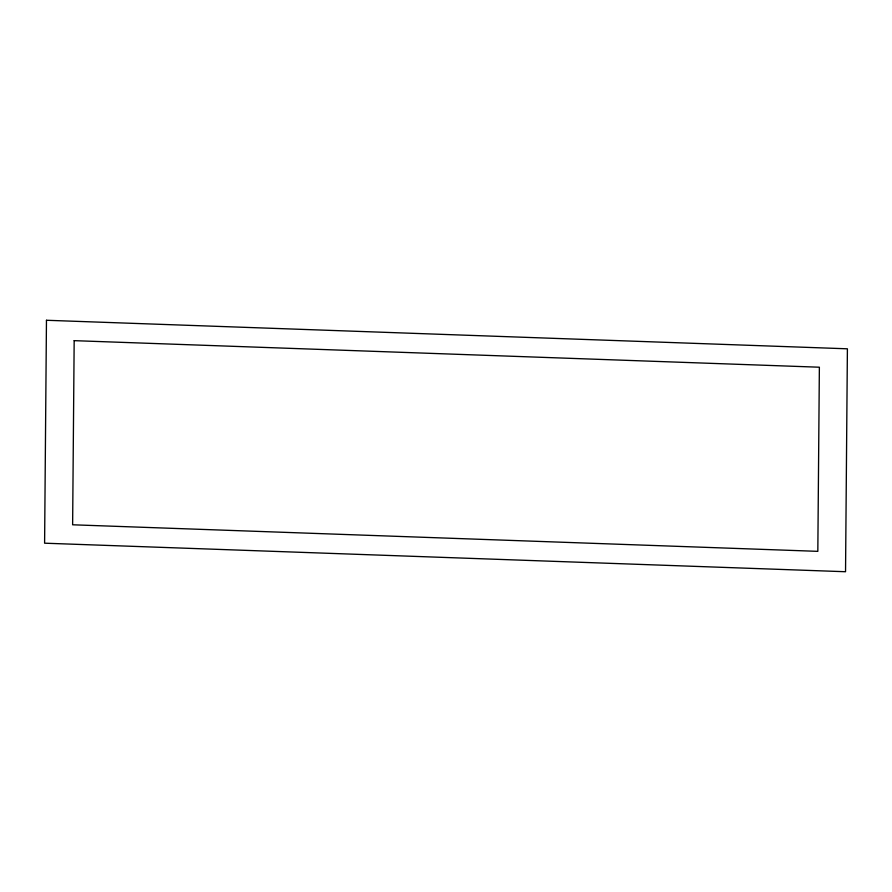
<?xml version="1.0" encoding="UTF-8"?>
<svg xmlns="http://www.w3.org/2000/svg" width="892" height="892" viewBox="0 0 892 892"><rect width="100%" height="100%" fill="white"/><g stroke="black" fill="none" stroke-linecap="round" stroke-linejoin="round"><path stroke-width="1.34" d="M46.462 320.273L44.6 543.195L845.538 571.727L847.4 348.805L46.462 320.273M74.17 340.655L72.631 524.786L817.83 551.345L819.369 367.214L74.17 340.655"/></g></svg>
